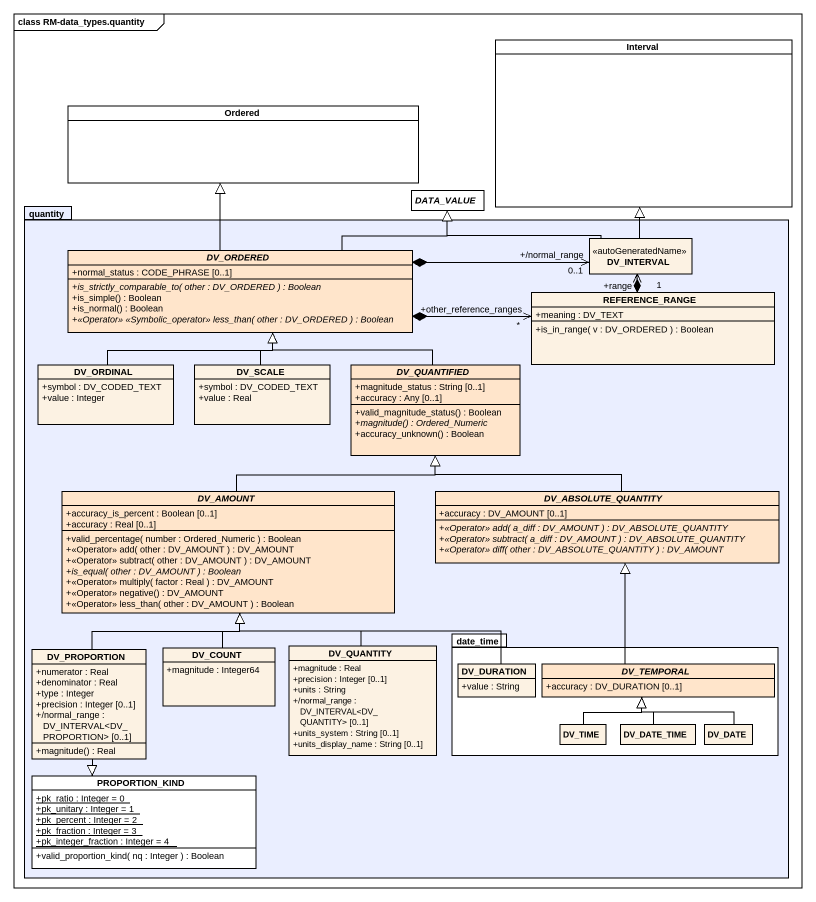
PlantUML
@startuml
mainframe class RM-data_types.quantity
hide circle
hide empty members
skinparam classAttributeIconSize 0
class Interval #FFFFFF
class Ordered #FFFFFF
package quantity #EAEEFF {
  class DV_INTERVAL <<autoGeneratedName>>
  abstract class DV_ORDERED #FFE5CB {
    +normal_status : CODE_PHRASE [0..1]
    {abstract} +is_strictly_comparable_to( other : DV_ORDERED ) : Boolean
    +is_simple() : Boolean
    +is_normal() : Boolean
    {abstract} +<<Operator>> <<Symbolic_operator>> less_than( other : DV_ORDERED ) : Boolean
  }
  class REFERENCE_RANGE {
    +meaning : DV_TEXT
    +is_in_range( v : DV_ORDERED ) : Boolean
  }
  class DV_ORDINAL {
    +symbol : DV_CODED_TEXT
    +value : Integer
  }
  class DV_SCALE {
    +symbol : DV_CODED_TEXT
    +value : Real
  }
  abstract class DV_QUANTIFIED #FFE5CB {
    +magnitude_status : String [0..1]
    +accuracy : Any [0..1]
    +valid_magnitude_status() : Boolean
    {abstract} +magnitude() : Ordered_Numeric
    +accuracy_unknown() : Boolean
  }
  abstract class DV_AMOUNT #FFE5CB {
    +accuracy_is_percent : Boolean [0..1]
    +accuracy : Real [0..1]
    +valid_percentage( number : Ordered_Numeric ) : Boolean
    +<<Operator>> add( other : DV_AMOUNT ) : DV_AMOUNT
    +<<Operator>> subtract( other : DV_AMOUNT ) : DV_AMOUNT
    {abstract} +is_equal( other : DV_AMOUNT ) : Boolean
    +<<Operator>> multiply( factor : Real ) : DV_AMOUNT
    +<<Operator>> negative() : DV_AMOUNT
    +<<Operator>> less_than( other : DV_AMOUNT ) : Boolean
  }
  abstract class DV_ABSOLUTE_QUANTITY #FFE5CB {
    +accuracy : DV_AMOUNT [0..1]
    {abstract} +<<Operator>> add( a_diff : DV_AMOUNT ) : DV_ABSOLUTE_QUANTITY
    {abstract} +<<Operator>> subtract( a_diff : DV_AMOUNT ) : DV_ABSOLUTE_QUANTITY
    {abstract} +<<Operator>> diff( other : DV_ABSOLUTE_QUANTITY ) : DV_AMOUNT
  }
  class DV_PROPORTION {
    +numerator : Real
    +denominator : Real
    +type : Integer
    +precision : Integer [0..1]
    +/normal_range : DV_INTERVAL<DV_PROPORTION> [0..1]
    +magnitude() : Real
  }
  class DV_COUNT {
    +magnitude : Integer64
  }
  class DV_QUANTITY {
    +magnitude : Real
    +precision : Integer [0..1]
    +units : String
    +/normal_range : DV_INTERVAL<DV_QUANTITY> [0..1]
    +units_system : String [0..1]
    +units_display_name : String [0..1]
  }
  package date_time {
    class DV_DURATION {
      +value : String
    }
    abstract class DV_TEMPORAL #FFE5CB {
      +accuracy : DV_DURATION [0..1]
    }
    class DV_TIME
    class DV_DATE_TIME
    class DV_DATE
  }
  class PROPORTION_KIND #FFFFFF {
    {static} +pk_ratio : Integer = 0
    {static} +pk_unitary : Integer = 1
    {static} +pk_percent : Integer = 2
    {static} +pk_fraction : Integer = 3
    {static} +pk_integer_fraction : Integer = 4
    +valid_proportion_kind( nq : Integer ) : Boolean
  }
}
abstract class DATA_VALUE #FFFFFF
DV_INTERVAL -up-|> Interval
DV_INTERVAL -left-|> DATA_VALUE
DV_ORDERED -up-|> Ordered
DV_ORDERED -right-|> DATA_VALUE
DV_ORDERED *-right-> "+/normal_range\n0..1" DV_INTERVAL
DV_ORDERED *-right-> "+other_reference_ranges\n*" REFERENCE_RANGE
REFERENCE_RANGE *-up-> "+range\n1" DV_INTERVAL
DV_ORDINAL -up-|> DV_ORDERED
DV_SCALE -up-|> DV_ORDERED
DV_QUANTIFIED -up-|> DV_ORDERED
DV_AMOUNT -up-|> DV_QUANTIFIED
DV_ABSOLUTE_QUANTITY -up-|> DV_QUANTIFIED
DV_PROPORTION -up-|> DV_AMOUNT
DV_PROPORTION --|> PROPORTION_KIND
DV_COUNT -up-|> DV_AMOUNT
DV_QUANTITY -up-|> DV_AMOUNT
DV_DURATION -left-|> DV_AMOUNT
DV_TEMPORAL -up-|> DV_ABSOLUTE_QUANTITY
DV_TIME -up-|> DV_TEMPORAL
DV_DATE_TIME -up-|> DV_TEMPORAL
DV_DATE -up-|> DV_TEMPORAL
@enduml
